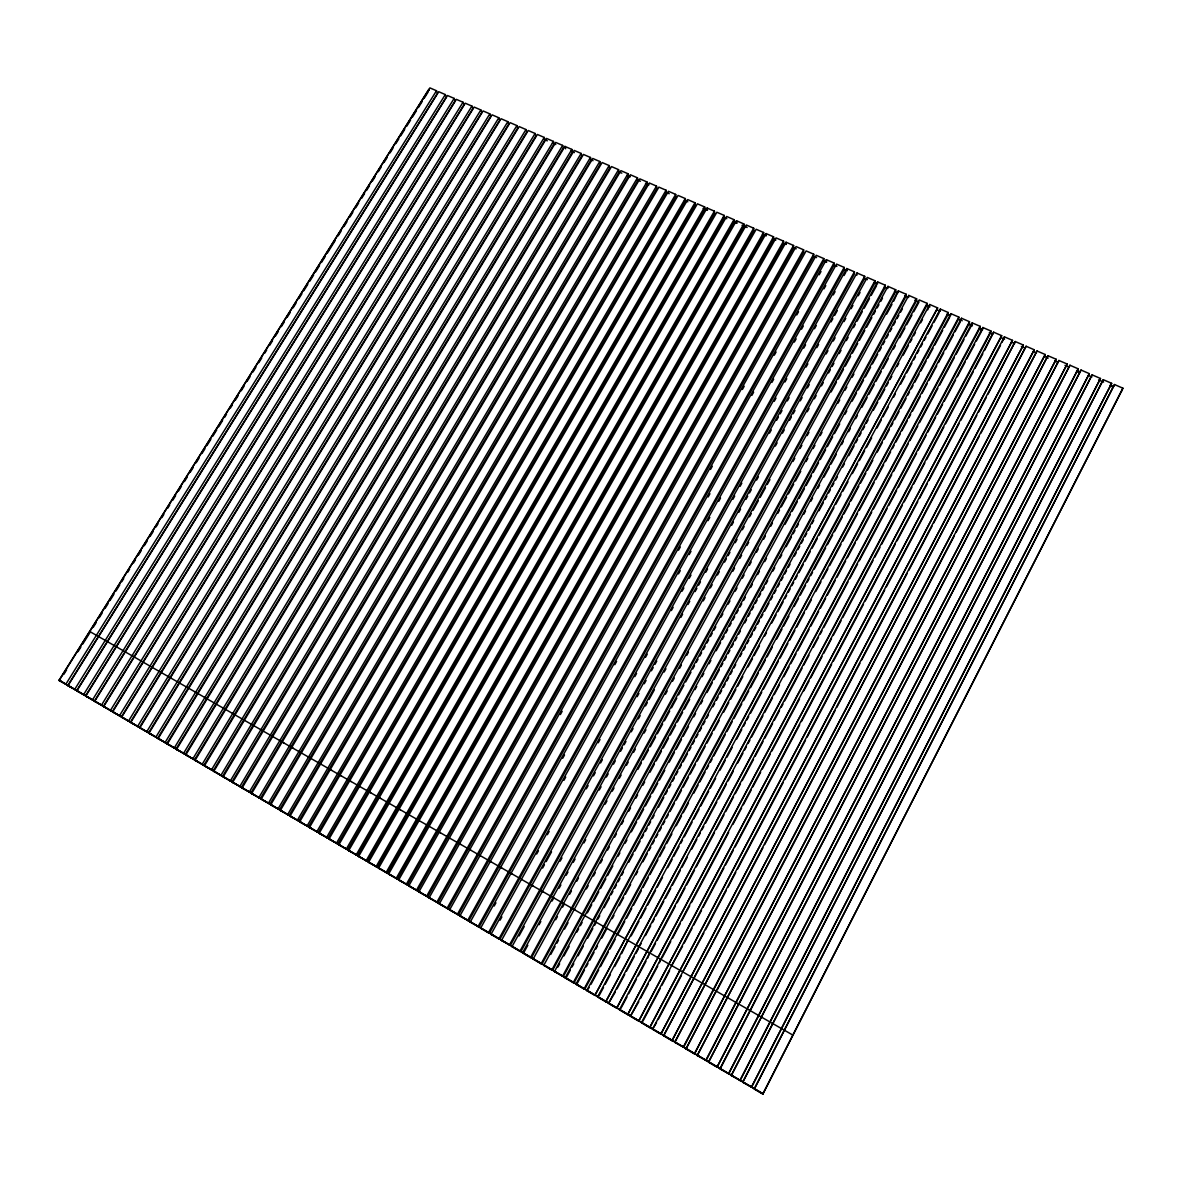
<?xml version="1.0" encoding="UTF-8"?>
<svg xmlns="http://www.w3.org/2000/svg" width="1182" height="1182" viewBox="0 0 1182 1182"><rect width="100%" height="100%" fill="white"/><g stroke="black" fill="none" stroke-linecap="round" stroke-linejoin="round"><path stroke-width="1.5" d="M844.184 267.413L844.155 269.585L479.079 927.028L470.2 922.108L836.531 264.103L844.184 267.413L477.986 926.688M846.711 270.693L846.74 268.521L854.423 271.845L854.364 274.017L489.466 933.13L488.402 932.805L480.586 928.21L846.74 268.521M856.92 275.125L856.98 272.968L864.692 276.307L864.603 278.464L499.883 939.262L498.848 938.951L491.003 934.341L856.98 272.968M875.005 280.769L874.887 282.912L510.358 945.408L501.478 940.488L867.263 277.415L875.005 280.769L509.353 945.127M877.591 281.892L511.983 946.664L519.888 951.318L520.863 951.584L885.215 287.389L885.348 285.246L877.591 281.892L877.472 284.035L874.148 282.601M887.948 286.369L522.533 952.869L530.482 957.538L531.412 957.789L895.557 291.88L895.734 289.753L887.948 286.369L887.785 288.511L884.313 287.004M898.335 290.875L533.126 959.104L541.105 963.788L542.006 964.01L905.959 296.387L906.166 294.274L898.335 290.875L893.725 301.115M908.559 297.524L908.766 295.397L916.626 298.81L916.39 300.908L552.644 970.259L551.772 970.053L543.764 965.354L908.766 295.397M927.116 303.346L926.851 305.458L563.326 976.539L554.447 971.619L919.241 299.933L927.116 303.346L562.484 976.347M929.746 304.498L565.159 977.928L573.226 982.67L574.053 982.848L937.651 307.911L929.746 304.498L927.722 309.832M940 311.147L940.296 309.063L948.23 312.506L947.905 314.589L584.809 989.171L584.026 989.009L575.93 984.251L940.296 309.063M950.55 315.727L950.889 313.644L958.853 317.101L958.484 319.17L594.871 995.377L586.73 990.605L950.889 313.644M961.143 320.322L961.513 318.254L969.506 321.711L969.107 323.779L605.745 1001.775L597.575 996.987L961.513 318.254M971.781 324.932L972.165 322.878L980.203 326.35L979.775 328.404L616.679 1008.202L608.479 1003.385L972.165 322.878M982.449 329.571L982.877 327.517L990.93 331.004L990.472 333.043L627.642 1014.644L619.412 1009.812L982.877 327.517M993.619 332.172L630.39 1016.269L638.664 1021.13L1001.701 335.673L993.619 332.172L984.517 350.493M1004.404 336.84L641.412 1022.74L649.716 1027.631L1012.516 340.357L1004.404 336.84L1002.188 342.13M988.004 394.167L1015.22 341.524L1023.376 345.055L660.827 1034.147L652.494 1029.256L1015.22 341.524M1026.094 346.237L663.604 1035.787L671.967 1040.707L1034.265 349.783L1026.094 346.237L980.897 433.159M674.759 1042.347L1036.998 350.965L1045.198 354.511L683.639 1047.252L674.759 1042.347L1036.998 350.965M1047.932 355.708L685.974 1048.936L694.41 1053.886L1056.176 359.269L1047.932 355.708L956.09 532.432M1058.924 360.466L697.217 1055.541L1058.924 360.466L1067.183 364.041L706.097 1060.446L697.217 1055.541M1069.946 365.238L708.52 1062.19L717.031 1067.183L1078.25 368.843L1069.946 365.238L739.814 1002.543M1081.013 370.04L719.868 1068.853L728.747 1073.758L1089.346 373.645L1081.013 370.04L721.064 1067.139M1092.124 374.857L731.259 1075.546L740.139 1080.451L1100.486 378.476L1092.124 374.857L731.259 1075.546M1103.279 379.688L742.695 1082.269L751.575 1087.174L1111.671 383.323L1103.279 379.688L742.695 1082.269M755.268 1087.233L1114.478 384.534L1122.9 388.184L1121.733 390.828M1122.043 390.104L762.818 1094.104L754.175 1089.021L1114.478 384.534M762.818 1094.104L1122.9 388.184M739.829 1080.584L1100.486 378.476M751.309 1087.337L1111.671 383.323M728.408 1073.877L1089.346 373.645M717.031 1067.183L1078.25 368.843M705.698 1060.52L1067.183 364.041M717.371 989.659L954.391 535.697M694.41 1053.886L1056.176 359.269M671.967 1040.707L1034.265 349.783M683.166 1047.282L1045.198 354.511M660.827 1034.147L1023.376 345.055M762.922 847.878L663.604 1035.787M764.636 844.613L835.009 710.737M836.723 707.471L859.89 663.383M861.604 660.117L907.096 573.58M908.81 570.315L931.992 526.226M933.706 522.961L979.184 436.424M649.716 1027.631L1012.516 340.357M656.512 1022.755L652.494 1029.256M658.226 1019.49L681.467 975.416M703.851 932.967L682.708 971.944M705.58 929.702L726.25 890.519M727.964 887.254L735.721 872.552M737.435 869.287L783.075 782.765M784.804 779.499L805.459 740.301M807.188 737.036L884.683 590.099M886.397 586.833L976.82 415.399M978.533 412.134L986.29 397.433M638.797 1001.73L630.39 1016.269M640.511 998.48L648.268 983.867M649.997 980.632L657.753 966.019M659.467 962.769L660.649 959.282M662.053 957.893L670.711 941.611M672.44 938.36L680.211 923.703M681.94 920.438L689.727 905.781M691.455 902.531L728.629 832.512M732.943 824.371L741.587 808.089M743.315 804.824L751.102 790.167M752.831 786.917L760.617 772.26M762.346 768.994L770.117 754.338M771.846 751.087L799.52 698.976M803.834 690.835L809.02 681.068M810.749 677.803L821.992 656.645M823.721 653.38L831.493 638.723M833.221 635.473L841.008 620.816M842.736 617.551L872.996 560.563M874.724 557.298L879.91 547.532M881.639 544.281L902.383 505.202M904.112 501.936L911.898 487.28M913.627 484.029L924.871 462.856M926.599 459.606L943.886 427.027M945.615 423.777L973.274 371.665M975.002 368.415L982.789 353.758M638.664 1021.13L1001.701 335.673M642.89 1021.174L660.117 988.61M661.831 985.36L669.588 970.717M682.516 946.28L671.657 965.605M684.23 943.029L691.987 928.372M693.716 925.122L701.473 910.465M703.187 907.2L723.872 868.12M725.6 864.869L733.342 850.213M735.071 846.947L799.697 724.817M801.426 721.567L831.581 664.565M833.295 661.314L863.466 604.312M865.18 601.047L895.335 544.06M897.064 540.795L917.749 501.715M919.463 498.464L927.22 483.807M928.949 480.542L959.104 423.555M960.833 420.29L1000.46 345.38M620.949 1008.276L626.992 996.958M628.706 993.707L636.463 979.154M638.191 975.904L645.948 961.335M647.677 958.1L649.686 952.988M651.134 951.628L655.463 943.472M657.207 940.222L675.41 906.018M677.153 902.767L684.954 888.11M686.683 884.86L694.499 870.203M696.228 866.938L714.445 832.749M716.174 829.483L723.99 814.826M725.718 811.576L733.52 796.919M735.263 793.669L740.464 783.888M742.193 780.637L753.481 759.465M755.209 756.214L763.011 741.557M764.754 738.292L772.555 723.635M774.284 720.385L779.499 710.618M781.228 707.353L782.957 704.103M784.7 700.837L802.046 668.273M803.775 665.023L808.976 655.242M813.319 647.101L818.52 637.334M820.264 634.084L821.992 630.819M823.721 627.568L848.011 581.972M849.74 578.707L857.556 564.05M859.284 560.8L887.047 508.688M888.775 505.438L896.577 490.781M898.32 487.516L916.538 453.327M918.266 450.061L926.067 435.419M927.811 432.154L935.612 417.497M937.341 414.247L942.556 404.466M944.285 401.215L955.558 380.043M957.302 376.792L965.103 362.135M966.832 358.87L974.648 344.228M976.376 340.963L981.577 331.196M627.642 1014.644L990.93 331.004M605.745 1001.775L969.506 321.711M615.216 992.2L608.479 1003.385M616.945 988.965L624.717 974.441M626.43 971.205L634.202 956.681M635.916 953.46L638.516 948.614M641.117 943.738L638.768 946.708M645.461 935.597L650.691 925.831M652.42 922.566L654.163 919.315M655.907 916.065L663.737 901.408M665.481 898.143L670.696 888.376M672.44 885.111L680.271 870.454M682.014 867.204L687.23 857.438M691.588 849.297L696.804 839.516M698.547 836.265L700.291 833.014M702.019 829.749L703.763 826.499M705.506 823.233L716.824 802.061M718.553 798.81L726.383 784.154M728.127 780.903L733.357 771.122M737.701 762.981L742.917 753.215M744.66 749.964L746.403 746.699M748.147 743.448L749.89 740.183M751.619 736.933L762.937 715.76M764.68 712.51L772.511 697.853M774.254 694.588L779.47 684.821M783.814 676.68L789.044 666.914M790.788 663.649L796.003 653.882M797.747 650.617L809.049 629.459M810.793 626.194L818.624 611.537M820.367 608.287L825.583 598.506M827.326 595.255L835.157 580.598M836.9 577.348L845.603 561.066M847.346 557.801L855.177 543.144M856.92 539.893L871.71 512.205M873.454 508.954L891.716 474.75M893.459 471.5L908.249 443.811M909.992 440.561L917.823 425.904M919.566 422.639L937.843 388.45M939.587 385.184L954.376 357.511M956.12 354.245L963.951 339.589M965.679 336.338L970.91 326.572M616.679 1008.202L980.203 326.35M594.871 995.377L958.853 317.101M599.185 995.495L603.5 987.458M605.228 984.237L610.4 974.574M614.714 966.521L619.9 956.873M621.629 953.652L627.878 940.473M631.144 935.893L638.974 921.28M640.718 918.03L645.933 908.293M647.677 905.043L655.522 890.415M657.266 887.165L662.481 877.428M667.712 867.677L672.056 859.565M673.799 856.315L679.029 846.563M680.773 843.313L682.516 840.077M684.26 836.826L692.091 822.199M693.834 818.949L699.05 809.212M700.793 805.961L708.639 791.349M710.367 788.098L715.598 778.347M719.956 770.236L725.172 760.484M726.915 757.234L732.146 747.497M736.489 739.371L741.72 729.619M743.463 726.369L745.207 723.133M746.95 719.882L748.694 716.632M750.422 713.381L761.74 692.268M763.483 689.017L778.288 661.403M780.031 658.152L787.862 643.54M789.606 640.289L794.836 630.553M796.579 627.302L804.41 612.675M806.154 609.439L811.384 599.688M815.728 591.561L820.958 581.825M822.702 578.574L827.917 568.823M829.661 565.587L840.978 544.459M842.722 541.223L857.526 513.609M859.27 510.358L874.074 482.744M875.818 479.493L883.648 464.881M885.392 461.63L890.607 451.879M892.351 448.643L894.094 445.392M895.838 442.142L900.196 434.016M901.94 430.765L907.155 421.028M908.899 417.778L910.642 414.527M912.386 411.277L920.217 396.664M921.96 393.414L927.19 383.662M928.919 380.427L936.765 365.799M938.508 362.549L943.724 352.812M945.467 349.562L953.313 334.949M955.041 331.699L960.272 321.947M584.026 989.009L948.23 312.506M589.227 987.546L586.73 990.605M590.956 984.325L598.727 969.89M600.456 966.669L608.228 952.219M609.956 949.013L615.128 939.38M624.717 921.576L617.728 934.563L617.048 934.253M626.46 918.325L631.705 908.574M633.449 905.338L641.309 890.711M643.052 887.46L648.297 877.724M650.041 874.473L657.901 859.861M659.659 856.61L664.89 846.859M666.648 843.608L671.878 833.871M676.252 825.745L681.497 815.994M683.24 812.743L688.485 803.006M693.716 793.255L698.089 785.144M699.833 781.893L705.078 772.142M706.821 768.891L708.579 765.641M710.323 762.405L712.066 759.154M713.81 755.904L725.172 734.79M726.915 731.54L732.16 721.788M733.904 718.538L741.764 703.925M743.522 700.675L748.753 690.938M750.511 687.688L758.371 673.06M760.115 669.81L765.36 660.073M767.103 656.823L772.348 647.071M776.707 638.96L781.952 629.208M783.696 625.958L788.941 616.221M794.186 606.469L798.544 598.343M800.303 595.107L805.533 585.356M807.291 582.105L809.035 578.855M810.778 575.604L812.522 572.369M814.28 569.118L825.627 548.005M827.37 544.754L832.616 535.003M834.359 531.752L842.234 517.14M843.978 513.889L849.223 504.138M850.966 500.887L858.826 486.275M860.57 483.024L865.815 473.288M867.558 470.037L872.804 460.286M877.177 452.174L882.407 442.423M884.166 439.172L889.396 429.421M891.154 426.185L892.898 422.934M894.641 419.684L899.014 411.558M900.758 408.307L906.003 398.57M907.746 395.32L909.49 392.069M911.233 388.819L912.992 385.568M914.735 382.318L919.094 374.206M920.852 370.956L926.082 361.204M927.84 357.954L933.071 348.217M934.829 344.967L942.689 330.354M944.433 327.104L949.678 317.352M570.315 970.127L566.001 978.12L565.159 977.928M572.044 966.935L573.772 963.744M578.101 955.765L583.287 946.191M587.602 938.198L592.788 928.624M594.516 925.432L596.245 922.241L595.506 921.871M598.003 919.005L599.747 915.755M604.135 907.658L609.395 897.936M611.153 894.7L612.911 891.45M614.655 888.214L616.413 884.978M618.171 881.742L619.929 878.492M621.673 875.256L623.431 872.021M628.691 862.299L633.079 854.187M634.837 850.951L640.097 841.229M641.841 837.994L643.599 834.758M645.357 831.507L647.101 828.272M648.859 825.036L650.617 821.786M652.375 818.55L654.119 815.314M658.507 807.203L663.767 797.495M665.525 794.245L667.283 791.009M669.027 787.773L670.785 784.523M672.543 781.287L674.287 778.052M676.045 774.801L677.803 771.565M679.547 768.33L681.305 765.079M683.063 761.843L687.451 753.747M689.195 750.511L690.953 747.26M692.711 744.025L694.455 740.789M696.213 737.538L697.971 734.303M699.729 731.067L701.473 727.817M703.231 724.581L704.989 721.345M706.733 718.109L708.491 714.859M712.879 706.762L714.637 703.526M716.381 700.276L718.139 697.04M719.897 693.804L721.641 690.554M723.399 687.318L725.157 684.082M726.9 680.847L728.659 677.596M730.417 674.361L732.175 671.125M733.919 667.874L735.677 664.639M740.065 656.542L741.808 653.291M743.567 650.056L745.325 646.82M747.083 643.584L748.827 640.334M750.585 637.098L752.343 633.862M754.086 630.612L755.845 627.376M757.603 624.14L759.346 620.89M761.105 617.654L762.863 614.418M764.621 611.168L768.994 603.071M770.753 599.835L772.511 596.6M774.254 593.349L776.013 590.113M777.771 586.878L779.529 583.627M781.272 580.392L783.031 577.156M784.789 573.905L786.532 570.67M788.291 567.434L790.049 564.198M794.437 556.087L796.18 552.851M797.939 549.615L799.697 546.365M801.44 543.129L803.199 539.893M804.957 536.643L806.715 533.407M808.458 530.171L810.217 526.921M811.975 523.685L813.718 520.449M818.978 510.727L823.366 502.631M825.125 499.38L826.883 496.145M828.626 492.909L830.385 489.658M832.143 486.423L833.886 483.187M835.644 479.951L837.403 476.701M842.663 466.979L844.421 463.743M848.794 455.646L854.069 445.924M855.812 442.689L857.571 439.438M859.329 436.202L861.072 432.967M862.83 429.716L864.589 426.48M866.332 423.245L868.09 419.994M873.35 410.272L877.738 402.175M879.497 398.94L884.757 389.218M886.515 385.982L888.258 382.732M890.016 379.496L891.775 376.26M897.035 366.538L898.778 363.302M903.166 355.191L908.426 345.469M910.184 342.233L911.943 338.998M913.686 335.747L915.444 332.511M920.704 322.789L922.462 319.554M573.226 982.67L937.651 307.911M584.499 970.008L576.727 984.414L575.93 984.251M586.228 966.817L587.956 963.611M589.685 960.405L594.014 952.397M595.728 949.205L597.457 945.999M601.786 937.991L606.957 928.387L606.248 928.047M612.217 918.65L613.975 915.4M619.235 905.648L623.608 897.522M625.367 894.286L630.627 884.535M635.886 874.783L637.63 871.548M642.89 861.796L647.278 853.67M649.036 850.419L650.78 847.169M652.538 843.933L654.281 840.683M656.04 837.432L657.798 834.182M659.541 830.931L661.299 827.681M663.058 824.43L664.801 821.18M666.559 817.944L668.318 814.693M670.061 811.443L674.449 803.317M676.193 800.066L681.453 790.33M683.211 787.079L688.471 777.328M690.214 774.077L695.474 764.34M697.232 761.09L705.122 746.463M706.866 743.227L712.125 733.475M713.884 730.225L719.144 720.473M723.517 712.362L728.777 702.61M730.535 699.36L735.795 689.623M737.553 686.373L742.798 676.621M748.058 666.87L752.446 658.758M754.205 655.508L759.45 645.756M764.71 636.019L766.468 632.769M771.728 623.017L776.101 614.906M777.859 611.655L783.119 601.904M784.878 598.653L786.621 595.403M788.379 592.152L790.123 588.917M791.881 585.666L793.639 582.416M795.383 579.165L797.141 575.915M798.899 572.664L803.272 564.538M805.031 561.302L810.291 551.551M812.034 548.3L817.294 538.564M819.052 535.313L833.945 507.699M835.704 504.448L840.963 494.697M842.707 491.446L847.967 481.709M852.355 473.583L857.615 463.832M859.358 460.596L864.618 450.844M866.376 447.594L871.636 437.842M876.896 428.106L881.27 419.979M883.028 416.729L888.288 406.992M893.548 397.241L895.291 393.99M900.551 384.253L904.939 376.127M906.697 372.877L911.943 363.125M913.701 359.875L915.459 356.639M917.202 353.388L918.961 350.138M920.719 346.887L922.462 343.637M924.221 340.386L925.979 337.136M927.722 333.885L932.11 325.774M933.854 322.523L939.114 312.772M551.772 970.053L916.626 298.81M557.904 967.053L559.633 963.877M563.962 955.913L569.148 946.354M576.919 932.037L578.648 928.845M580.377 925.669L582.105 922.477M587.336 912.873L591.724 904.762M593.482 901.526L598.772 891.804M600.53 888.568L605.805 878.847M607.563 875.611L612.837 865.889M618.127 856.167L619.885 852.916M625.16 843.194L626.918 839.959M631.321 831.862L636.596 822.14M638.354 818.89L643.629 809.168M645.387 805.932L650.676 796.21M652.434 792.974L657.709 783.252M659.467 780.017L664.742 770.295M669.145 762.183L674.42 752.461M676.178 749.225L681.467 739.504M683.226 736.268L688.5 726.546M693.775 716.824L695.533 713.588M700.823 703.866L702.581 700.616M706.984 692.519L712.258 682.797M714.017 679.561L719.291 669.839M721.05 666.589L722.808 663.353M724.566 660.117L726.324 656.882M728.097 653.631L729.855 650.395M731.614 647.16L733.372 643.909M735.13 640.674L736.888 637.438M738.647 634.187L740.405 630.952M744.808 622.855L746.566 619.604M748.324 616.369L750.082 613.133M751.841 609.882L753.599 606.647M755.357 603.411L757.13 600.16M758.888 596.925L760.647 593.689M762.405 590.439L764.163 587.203M765.921 583.967L767.679 580.731M772.954 571.009L774.712 567.759M780.002 558.037L781.76 554.801M786.148 546.705L791.438 536.983M793.196 533.732L794.954 530.496M796.712 527.261L798.471 524.01M803.745 514.288L805.503 511.052M810.793 501.331L812.551 498.095M817.826 488.373L819.584 485.137M823.987 477.026L829.262 467.304M831.02 464.068L836.295 454.346M841.584 444.624L843.342 441.388M848.617 431.666L850.375 428.431M855.65 418.709L857.423 415.458M861.811 407.362L867.1 397.64M868.859 394.404L874.133 384.682M875.892 381.431L881.166 371.709M882.924 368.474L888.214 358.752M893.489 349.03L895.247 345.794M899.65 337.697L904.924 327.975M906.683 324.725L911.957 315.003M913.716 311.767L919.005 302.045M541.105 963.788L906.166 294.274M550.723 954.465L555.052 946.516M556.781 943.354L558.51 940.178M564.553 929.052L568.025 922.714M586.405 888.938L588.178 885.702M593.467 875.98L595.24 872.73M600.53 863.008L602.303 859.772M607.592 850.05L609.351 846.814M614.655 837.092L616.413 833.842M621.717 824.12L623.475 820.884M628.78 811.162L630.538 807.927M635.842 798.205L637.6 794.954M642.89 785.232L644.663 781.996M649.952 772.274L654.37 764.178M656.143 760.927L661.432 751.205M663.191 747.97L668.495 738.248M670.253 735.012L675.557 725.29M677.316 722.039L682.62 712.318M684.378 709.082L689.667 699.36M694.972 689.638L696.73 686.402M702.034 676.68L703.792 673.43M709.097 663.708L710.855 660.472M716.159 650.75L720.562 642.653M722.335 639.403L724.093 636.167M725.866 632.931L727.624 629.681M729.397 626.445L731.156 623.21M732.929 619.959L734.687 616.723M736.445 613.488L738.218 610.237M739.976 607.001L741.749 603.766M743.508 600.515L745.281 597.279M750.57 587.557L752.343 584.322M757.632 574.6L759.405 571.349M764.695 561.627L766.468 558.392M784.996 524.365L790.285 514.643M792.058 511.407L797.348 501.685M799.121 498.435L804.41 488.713M806.183 485.477L811.473 475.755M813.246 472.519L818.535 462.797M820.293 459.547L825.597 449.825M827.356 446.589L832.66 436.867M834.418 433.631L839.722 423.91M845.012 414.188L846.77 410.937M852.074 401.215L856.492 393.118M858.25 389.883L863.54 380.161M865.313 376.91L870.602 367.188M872.375 363.953L877.665 354.231M879.438 350.995L881.196 347.744M882.969 344.509L884.727 341.273M886.5 338.022L888.258 334.787M890.031 331.551L891.789 328.3M893.548 325.065L895.321 321.829M897.079 318.579L898.852 315.343M900.61 312.107L902.383 308.857M527.822 945.245L523.508 953.135L522.533 952.869M539.081 924.708L540.809 921.546M552.068 901.024L553.797 897.862L552.925 897.433M559.116 888.17L560.889 884.934M566.193 875.241L567.966 872.006M573.285 862.313L575.058 859.078M583.923 842.914L585.681 839.678M605.184 804.115L606.957 800.894M612.261 791.186L614.034 787.951M619.353 778.258L621.126 775.023M626.445 765.33L628.218 762.094M633.522 752.402L635.295 749.166M644.16 733.003L645.933 729.767M665.422 694.203L667.195 690.982M672.514 681.275L674.287 678.04M679.591 668.347L681.364 665.111M686.683 655.419L688.456 652.183M732.751 571.364L734.524 568.143M739.843 558.436L741.616 555.2M746.935 545.508L748.694 542.272M793.004 461.453L794.762 458.232M800.081 448.525L801.854 445.289M807.173 435.597L808.946 432.361M831.094 391.951L836.413 382.259M838.186 379.023L843.49 369.331M845.263 366.095L850.582 356.403M852.355 353.167L857.674 343.474M859.447 340.239L864.751 330.532M866.524 327.311L871.843 317.603M873.616 314.368L875.389 311.147M877.162 307.911L878.935 304.675M880.708 301.44L882.481 298.204M530.482 957.538L895.734 289.753M555.688 919.759L557.416 916.597M562.617 907.096L564.346 903.92L563.504 903.506M569.65 894.198L571.423 890.962M576.742 881.24L578.515 877.99M637.837 769.423L641.383 762.937M643.156 759.701L648.46 749.979M650.233 746.743L655.552 737.021M657.31 733.771L662.629 724.049M664.402 720.813L669.706 711.091M671.479 707.841L676.798 698.119M678.571 694.883L683.876 685.161M685.649 681.925L690.968 672.203M692.741 668.953L694.499 665.717M696.272 662.467L698.045 659.231M699.818 655.995L701.591 652.745M703.364 649.509L705.137 646.273M706.895 643.023L708.668 639.787M710.441 636.551L712.214 633.301M713.987 630.065L715.76 626.829M721.064 617.107L722.837 613.857M728.156 604.135L729.929 600.899M735.234 591.177L737.007 587.927M742.326 578.205L744.084 574.969M749.403 565.247L751.176 562.011M756.48 552.289L758.253 549.039M763.572 539.317L765.345 536.081M770.649 526.359L772.422 523.109M777.741 513.387L779.514 510.151M781.272 506.915L786.591 497.194M788.364 493.943L793.669 484.221M795.442 480.985L800.761 471.263M806.065 461.541L807.838 458.291M813.157 448.569L814.93 445.333M820.234 435.611L822.007 432.361M837.949 403.195L839.722 399.959M845.027 390.237L846.8 387.002M852.119 377.265L853.892 374.029M886.648 314.072L891.952 304.35M519.046 935.922L524.232 926.481M560.179 861.117L561.952 857.881M599.274 789.99L601.062 786.769M606.396 777.062L608.169 773.826M613.502 764.133L615.275 760.898M620.609 751.205L622.382 747.97M624.17 744.734L625.943 741.498M631.277 731.806L633.05 728.57M638.383 718.863L640.156 715.642M645.49 705.935L647.278 702.699M649.051 699.478L654.385 689.771M664.166 671.997L665.939 668.761M703.26 600.87L705.048 597.634M710.382 587.927L712.155 584.706M717.489 574.999L719.262 571.763M724.596 562.071L726.369 558.835M728.156 555.599L729.929 552.363M735.263 542.671L737.036 539.435M742.37 529.743L744.143 526.507M749.477 516.815L751.264 513.579M753.037 510.343L758.371 500.636M760.144 497.415L765.478 487.708M767.251 484.472L769.925 479.626M807.247 411.735L809.035 408.499M814.368 398.807L816.141 395.571M821.475 385.879L823.248 382.643M828.582 372.936L830.355 369.7M832.143 366.479L833.916 363.243M839.25 353.536L841.023 350.315M846.356 340.608L848.129 337.372M853.463 327.68L855.251 324.444M857.024 321.209L862.358 311.516M864.131 308.28L869.464 298.588M871.237 295.352L876.571 285.645M519.888 951.318L885.348 285.246M498.848 938.951L864.692 276.307M542.627 868.046L544.414 864.81M546.187 861.575L551.536 851.867M586.316 788.822L588.104 785.587M593.453 775.894L595.226 772.659M600.574 762.951L602.362 759.731M637.142 696.671L638.915 693.435M644.264 683.743L646.052 680.507M651.4 670.8L653.188 667.579M654.976 664.343L656.749 661.107M680.832 617.462L682.605 614.226M687.954 604.519L689.741 601.283M695.09 591.591L696.878 588.355M698.665 585.12L700.438 581.884M705.787 572.191L707.575 568.956M731.643 525.31L733.431 522.075M738.78 512.367L740.567 509.132M745.916 499.439L747.704 496.204M749.477 492.968L751.264 489.732M756.613 480.04L758.401 476.804M775.333 446.087L777.121 442.851M782.469 433.159L784.257 429.923M789.606 420.216L791.393 416.995M793.166 413.759L794.954 410.523M800.303 400.816L802.09 397.58M807.439 387.888L809.227 384.652M826.159 353.935L827.947 350.699M833.295 341.007L835.083 337.771M843.992 321.607L845.78 318.372M851.129 308.665L852.916 305.444M858.265 295.736L860.038 292.501M488.402 932.805L854.423 271.845M500.089 920.143L501.877 916.922M536.658 854.039L538.445 850.818M547.369 834.684L549.157 831.463M598.225 742.769L599.998 739.548M634.793 676.651L636.581 673.43M645.505 657.31L647.278 654.074M671.376 610.533L673.149 607.312M682.073 591.192L683.861 587.956M689.209 578.293L690.997 575.058M732.929 499.277L734.702 496.041M740.065 486.363L741.838 483.142M769.497 433.159L771.285 429.938M776.633 420.26L778.421 417.024M780.209 413.803L781.982 410.582M787.345 400.905L789.118 397.684M806.08 367.041L807.853 363.82M816.777 347.685L818.565 344.464M831.049 321.888L832.837 318.667M834.625 315.431L837.299 310.6M562.706 758.253L564.508 755.017M614.773 664.698L616.576 661.462M678.527 550.177L680.315 546.941M708.151 496.942L709.939 493.721M771.89 382.421L773.678 379.186M794.334 342.086L796.136 338.865M801.514 329.187L803.317 325.966M823.957 288.866L825.76 285.63M494.165 906.033L495.938 902.826M563.917 780.327L565.705 777.106M678.468 573.891L680.256 570.67M689.195 554.55L690.997 551.314M707.988 520.671L709.791 517.45M718.73 501.316L720.518 498.095M774.225 401.333L776.013 398.098M784.951 381.978L786.754 378.757M803.745 348.114L805.548 344.878M814.487 328.759L816.274 325.523M833.28 294.879L835.068 291.659M844.022 275.524L845.81 272.303M457.271 914.513L823.824 258.592L816.23 255.297L449.544 909.963L458.424 914.883L823.854 260.779L823.824 258.592M459.842 916.02L826.366 259.685L833.99 262.995L833.99 265.182L468.722 920.941L459.842 916.02L460.995 916.405M710.515 469.431L712.318 466.21M751.841 395.423L753.628 392.202M774.284 355.206L776.086 351.985M796.742 314.973L798.544 311.752M819.2 274.756L821.002 271.535M467.599 920.586L833.99 262.995M446.973 908.456L813.704 254.204L806.124 250.924L439.276 903.934L448.155 908.855L813.763 256.405L813.704 254.204M560.386 714.519L562.174 711.298M742.399 389.454L744.202 386.233M436.719 902.427L803.612 249.83L796.062 246.565L429.051 897.921L437.931 902.841L803.701 252.047L803.612 249.83M416.33 890.445L783.548 241.143L776.057 237.892L408.721 885.983L417.601 890.888L783.681 243.359L783.548 241.143M418.871 891.937L786.045 242.221L793.565 245.472L793.669 247.688L427.736 896.857L418.871 891.937L420.127 892.38M426.495 896.429L793.565 245.472M406.194 884.491L773.56 236.814L766.099 233.578L398.615 880.029L407.48 884.949L773.737 239.045L773.56 236.814M396.088 878.551L763.616 232.499L756.185 229.278L388.553 874.119L397.418 879.039L763.808 234.745L763.616 232.499M376.024 866.761L743.833 223.93L736.445 220.724L368.533 862.358L377.398 867.263L744.084 226.176L743.833 223.93M378.521 868.223L746.3 224.994L753.702 228.2L753.924 230.46L387.386 873.143L378.521 868.223L379.895 868.74M386.041 872.641L753.702 228.2M366.036 860.88L733.992 219.66L726.635 216.469L358.574 856.507L367.439 861.412L734.273 221.92L733.992 219.66M356.092 855.044L724.182 215.42L716.853 212.243L348.66 850.671L357.525 855.591L724.492 217.68L724.182 215.42M336.323 843.416L704.679 206.968L697.395 203.806L328.951 839.087L337.816 844.007L705.033 209.244L704.679 206.968M338.791 844.864L707.102 208.017L714.416 211.179L714.741 213.454L347.656 849.784L338.791 844.864L340.268 845.44M346.193 849.223L714.416 211.179M326.498 837.639L694.972 202.757L687.717 199.61L319.14 833.325L328.005 838.245L695.356 205.047L694.972 202.757M309.389 827.592L678.069 195.429L685.309 198.561L685.708 200.866L318.239 832.497L309.389 827.592L310.94 828.213M316.702 831.892L685.309 198.561M297.229 820.441L666.072 190.228L658.891 187.125L289.959 816.171L298.824 821.091L666.53 192.548L666.072 190.228M299.652 821.874L668.465 191.277L675.676 194.395L676.104 196.7L308.517 826.779L299.652 821.874L301.247 822.509M306.951 826.159L675.676 194.395M287.551 814.753L656.498 186.091L649.346 182.988L280.311 810.497L289.162 815.417L656.985 188.411L656.498 186.091M270.693 804.853L639.831 178.866L646.968 181.954L647.47 184.289L279.543 809.759L270.693 804.853L272.362 805.533M277.903 809.094L646.968 181.954M258.725 797.82L627.997 173.739L620.919 170.666L251.574 793.61L260.424 798.515L628.558 176.074L627.997 173.739M268.299 803.435L637.467 177.832L630.361 174.759L261.119 799.224L269.969 804.129L637.999 180.181L637.467 177.832M242.059 788.025L611.508 166.588L618.555 169.647L619.146 171.996L250.909 792.93L242.059 788.025L243.802 788.749M249.195 792.206L618.555 169.647M230.224 781.066L599.791 161.506L592.788 158.477L223.147 776.899L231.997 781.819L600.426 163.87L599.791 161.506M232.588 782.454L602.126 162.525L609.158 165.569L609.764 167.933L241.438 787.36L232.588 782.454L234.346 783.193M239.695 786.621L609.158 165.569M220.798 775.525L590.453 157.472L583.465 154.443L213.75 771.373L222.585 776.293L591.103 159.836L590.453 157.472M202.048 764.503L571.866 149.42L564.937 146.405L195.045 760.381L203.88 765.301L572.576 151.798L571.866 149.42M204.383 765.877L574.186 150.424L581.145 153.438L581.825 155.817L213.218 770.782L204.383 765.877L206.215 766.66M211.401 769.999L581.145 153.438M192.725 759.021L562.632 145.416L555.717 142.416L185.751 754.929L194.587 759.834L563.356 147.794L562.632 145.416M176.487 749.477L546.527 138.427L553.427 141.412L554.166 143.82L185.323 754.382L176.487 749.477L178.393 750.319M183.432 753.555L553.427 141.412M164.963 742.695L535.091 133.477L528.251 130.508L158.063 738.647L166.884 743.552L535.889 135.886L535.091 133.477M167.253 744.054L537.382 134.467L544.237 137.437L545.02 139.845L176.088 748.96L167.253 744.054L169.189 744.896M174.182 748.117L544.237 137.437M148.902 733.268L519.164 126.577L525.975 129.532L526.803 131.941L157.723 738.159L148.902 733.268L150.868 734.14M155.773 737.302L525.975 129.532M137.496 726.561L507.832 121.672L501.065 118.732L130.685 722.557L139.491 727.447L508.703 124.095L507.832 121.672M146.612 731.924L516.889 125.588L510.092 122.647L139.772 727.905L148.592 732.796L517.731 128.011L516.889 125.588M132.694 723.458L121.613 717.223L492.067 114.831L498.819 117.757L499.705 120.195L130.434 722.128M128.41 721.212L498.819 117.757M110.34 710.604L480.852 109.97L474.159 107.074L103.588 706.629L114.654 712.849M112.408 711.534L481.798 112.423L480.852 109.97M119.352 715.893L489.821 113.856L483.098 110.945L112.586 711.919L121.406 716.824L490.737 116.309L489.821 113.856M105.686 707.575L94.634 701.369L465.25 103.203L471.928 106.099L472.874 108.567L103.44 706.26M101.356 705.314L471.928 106.099M83.479 694.809L454.154 98.401L447.52 95.52L76.8 690.894L85.606 695.784L455.144 100.869L454.154 98.401M85.71 696.124L456.37 99.362L463.019 102.243L463.994 104.71L94.501 701.015L85.71 696.124L87.823 697.085M92.403 700.054L463.019 102.243M67.935 685.678L438.699 91.708L445.304 94.575L446.323 97.042L76.741 690.569L67.935 685.678L70.107 686.668M74.584 689.579L445.304 94.575M59.1 680.197L763.144 1093.852L59.1 680.197L428.77 89.433L429.169 90.349M59.115 680.492L429.908 87.896L436.498 90.748L437.532 93.23L67.906 685.383L59.115 680.492L61.301 681.497M63.725 674.479L66.591 669.913M78.027 651.622L80.878 647.056M82.784 644.013L90.423 631.823L89.64 631.395M93.348 627.125L96.289 622.426M99.229 617.728L102.169 613.044M105.109 608.346L108.035 603.647M110 600.515L113.915 594.265M115.866 591.133L119.796 584.868M121.746 581.736L123.711 578.604M127.626 572.354L129.577 569.222M133.492 562.957L135.457 559.825M138.397 555.141L141.323 550.443M144.263 545.744L147.203 541.046M150.144 536.362L153.069 531.664M156.009 526.965L157.974 523.833M161.89 517.583L163.84 514.451M167.755 508.186L169.72 505.054M172.661 500.37L175.601 495.672M178.526 490.973L181.467 486.275M184.407 481.591L187.347 476.893M190.272 472.194L193.213 467.496M196.153 462.797L199.093 458.114M202.033 453.415L204.959 448.717M206.924 445.584L210.839 439.335M212.804 436.202L216.72 429.938M218.67 426.805L222.585 420.556M224.55 417.423L226.501 414.291M230.416 408.026L232.381 404.909M235.321 400.21L238.247 395.512M241.187 390.814L244.127 386.13M247.068 381.431L250.008 376.733M252.933 372.035L255.873 367.336M258.814 362.652L261.754 357.954M264.679 353.255L266.644 350.123M269.585 345.44L272.525 340.741M275.45 336.043L278.391 331.344M281.331 326.66L284.271 321.962M287.211 317.264L290.137 312.565M293.077 307.881L296.017 303.183M298.957 298.485L301.883 293.786M303.848 290.669L307.763 284.404M309.728 281.272L313.644 275.007M315.594 271.875L319.509 265.625M321.474 262.493L325.39 256.228M327.34 253.096L335.171 240.581M338.111 235.883L341.051 231.199M343.992 226.501L346.932 221.802M349.857 217.104L352.797 212.42M355.738 207.722L358.678 203.023M361.618 198.325L364.544 193.641M366.509 190.509L369.449 185.81M372.374 181.112L375.315 176.413M378.255 171.73L381.195 167.031M384.135 162.333L387.061 157.634M390.001 152.951L392.941 148.252M395.881 143.554L398.822 138.855M400.772 135.738L404.687 129.473M406.652 126.341L410.568 120.076M412.518 116.959L416.433 110.694M418.398 107.562L422.314 101.297M424.264 98.18L428.18 91.915M65.734 684.378L436.498 90.748M708.52 1062.19L738.661 1004.065M685.974 1048.936L716.144 991.137M793.063 1035.21L761.592 1017.17M597.575 996.987L598.328 997.106M554.447 971.619L555.318 971.826M543.764 965.354L544.666 965.576M533.126 959.104L534.057 959.341M511.983 946.664L512.973 946.959M501.478 940.488L502.498 940.798M491.003 934.341L492.067 934.667M480.586 928.21L481.665 928.55M470.2 922.108L471.308 922.462M449.544 909.963L450.711 910.362M439.276 903.934L440.487 904.348M429.051 897.921L430.278 898.35M408.721 885.983L410.006 886.441M398.615 880.029L399.93 880.516M388.553 874.119L389.897 874.606M368.533 862.358L369.922 862.875M358.574 856.507L360.008 857.053M348.66 850.671L350.108 851.232M328.951 839.087L330.458 839.678M319.14 833.325L320.677 833.931M289.959 816.171L291.57 816.836M280.311 810.497L281.951 811.177M251.574 793.61L253.288 794.334M223.147 776.899L224.935 777.667M213.75 771.373L215.552 772.156M543.912 139.373L547.31 140.835M552.393 143.037L555.776 144.514M571.009 151.119L574.393 152.596M589.641 159.201L593.024 160.663M618.422 171.686L621.806 173.148M626.888 175.35L630.287 176.827M637.054 179.767L640.437 181.23M645.52 183.432L648.903 184.909M665.835 192.252L669.219 193.715M684.467 200.334L687.85 201.797M703.098 208.401L706.481 209.879M723.414 217.222L726.812 218.685M733.579 221.625L736.962 223.102M742.045 225.304L747.127 227.505M762.375 234.11L765.759 235.587M772.54 238.528L775.924 239.99M782.691 242.931L786.089 244.393M792.856 247.334L796.24 248.811M813.186 256.154L816.57 257.617M823.337 260.557L826.735 262.035M833.502 264.96L836.886 266.438M843.667 269.378L847.051 270.841M863.998 278.184L867.381 279.661M894.478 291.407L897.862 292.885M904.644 295.825L908.027 297.288M914.794 300.228L918.192 301.691M926.658 305.37L930.042 306.832M936.824 309.773L940.207 311.25M946.974 314.176L950.372 315.653M958.838 319.317L962.222 320.795M969.004 323.735L972.387 325.198M979.154 328.138L982.552 329.615M989.319 332.541L992.703 334.018M1001.184 337.683L1004.567 339.16M1011.304 342.086L1014.658 343.534M1021.381 346.444L1024.735 347.907M1033.127 351.542L1036.481 353.004M1044.858 356.639L1048.227 358.087M1054.935 360.998L1058.289 362.46M1064.997 365.371L1068.351 366.819M1076.743 370.468L1080.097 371.916M1088.489 375.551L1091.843 377.014M1098.551 379.924L1103.589 382.111M1110.297 385.022L1113.651 386.47M968.856 324.489L972.239 325.966M979.006 328.892L982.39 330.369M1076.477 371.192L1079.831 372.64M1110.001 385.731L1113.355 387.194M195.045 760.381L196.906 761.193M185.751 754.929L187.628 755.741M158.063 738.647L160.013 739.504M121.613 717.223L123.652 718.139M94.634 701.369L96.732 702.33M76.8 690.894L78.958 691.869M636.655 945.437L593.172 920.483M593.571 920.704L561.214 902.117M584.795 915.725L585.563 916.109M582.135 914.203L582.903 914.587M571.467 908.086L572.28 908.485M574.127 909.608L574.94 910.007M561.701 902.413L521.439 879.349M550.295 895.926L551.167 896.355M542.39 891.391L543.292 891.834M531.885 885.362L532.816 885.82M539.76 889.869L540.662 890.327M529.27 883.855L530.201 884.328M519.784 878.344L498.863 866.332M508.423 871.888L509.412 872.39M511.023 873.38L511.998 873.882M490.308 861.486L491.357 862.018M499.085 866.45L478.089 854.394M500.636 867.411L501.656 867.928M487.723 860.008L488.787 860.54M467.2 848.218L468.308 848.794M469.756 849.681L470.864 850.257M478.533 854.66L457.301 842.471M458.128 842.943L449.367 837.979M459.547 843.815L460.67 844.406M436.705 830.71L437.887 831.33M439.231 832.158L440.413 832.778M447.993 837.122L426.938 825.036M427.84 825.553L419.063 820.589M407.82 814.073L386.972 802.09M417.807 819.791L409.046 814.826M387.977 802.667L377.383 796.579M396.576 807.675L397.876 808.355M399.058 809.094L400.358 809.788M368.267 791.349L359.505 786.385M369.345 792.029L370.72 792.767M378.107 797.008L367.794 791.083M379.215 797.702L380.56 798.411M338.983 774.55L330.236 769.585L331.728 770.369M341.421 775.939L339.958 775.17L348.72 780.135M351.143 781.524L349.709 780.77L358.471 785.734M308.502 757.101L310.039 757.928M318.135 762.641L319.657 763.439M329.305 768.98L282.173 741.986L283.783 742.857M281.419 741.498L272.673 736.534M289.324 746.093L290.92 746.95M291.718 747.467L293.299 748.324M298.898 751.589L300.464 752.432M253.111 725.246L244.364 720.281M262.507 730.639L253.761 725.674M271.949 736.061L263.202 731.097M215.848 703.851L207.116 698.902M225.112 709.17L216.38 704.221M234.405 714.504L223.915 708.491M243.743 719.868L235.011 714.903M170.031 677.552L161.313 672.602M179.132 682.768L170.415 677.818M188.263 688.013L179.531 683.063M197.424 693.273L187.155 687.377M206.614 698.547L196.744 692.888M116.146 646.613L107.444 641.678M125.056 651.725L116.338 646.79M133.98 656.852L125.277 651.917M142.948 661.994L132.798 656.173M151.946 667.165L143.229 662.216M160.974 672.351L152.256 667.402M98.446 636.448L89.743 631.513M107.281 641.516L98.579 636.581M636.33 945.26L761.031 1016.845M564.937 146.405L565.661 148.799M707.102 208.017L707.457 210.293M736.445 220.724L736.711 222.984M766.099 233.578L766.291 235.809M786.045 242.221L786.178 244.438M826.366 259.685L826.381 261.887"/></g></svg>
